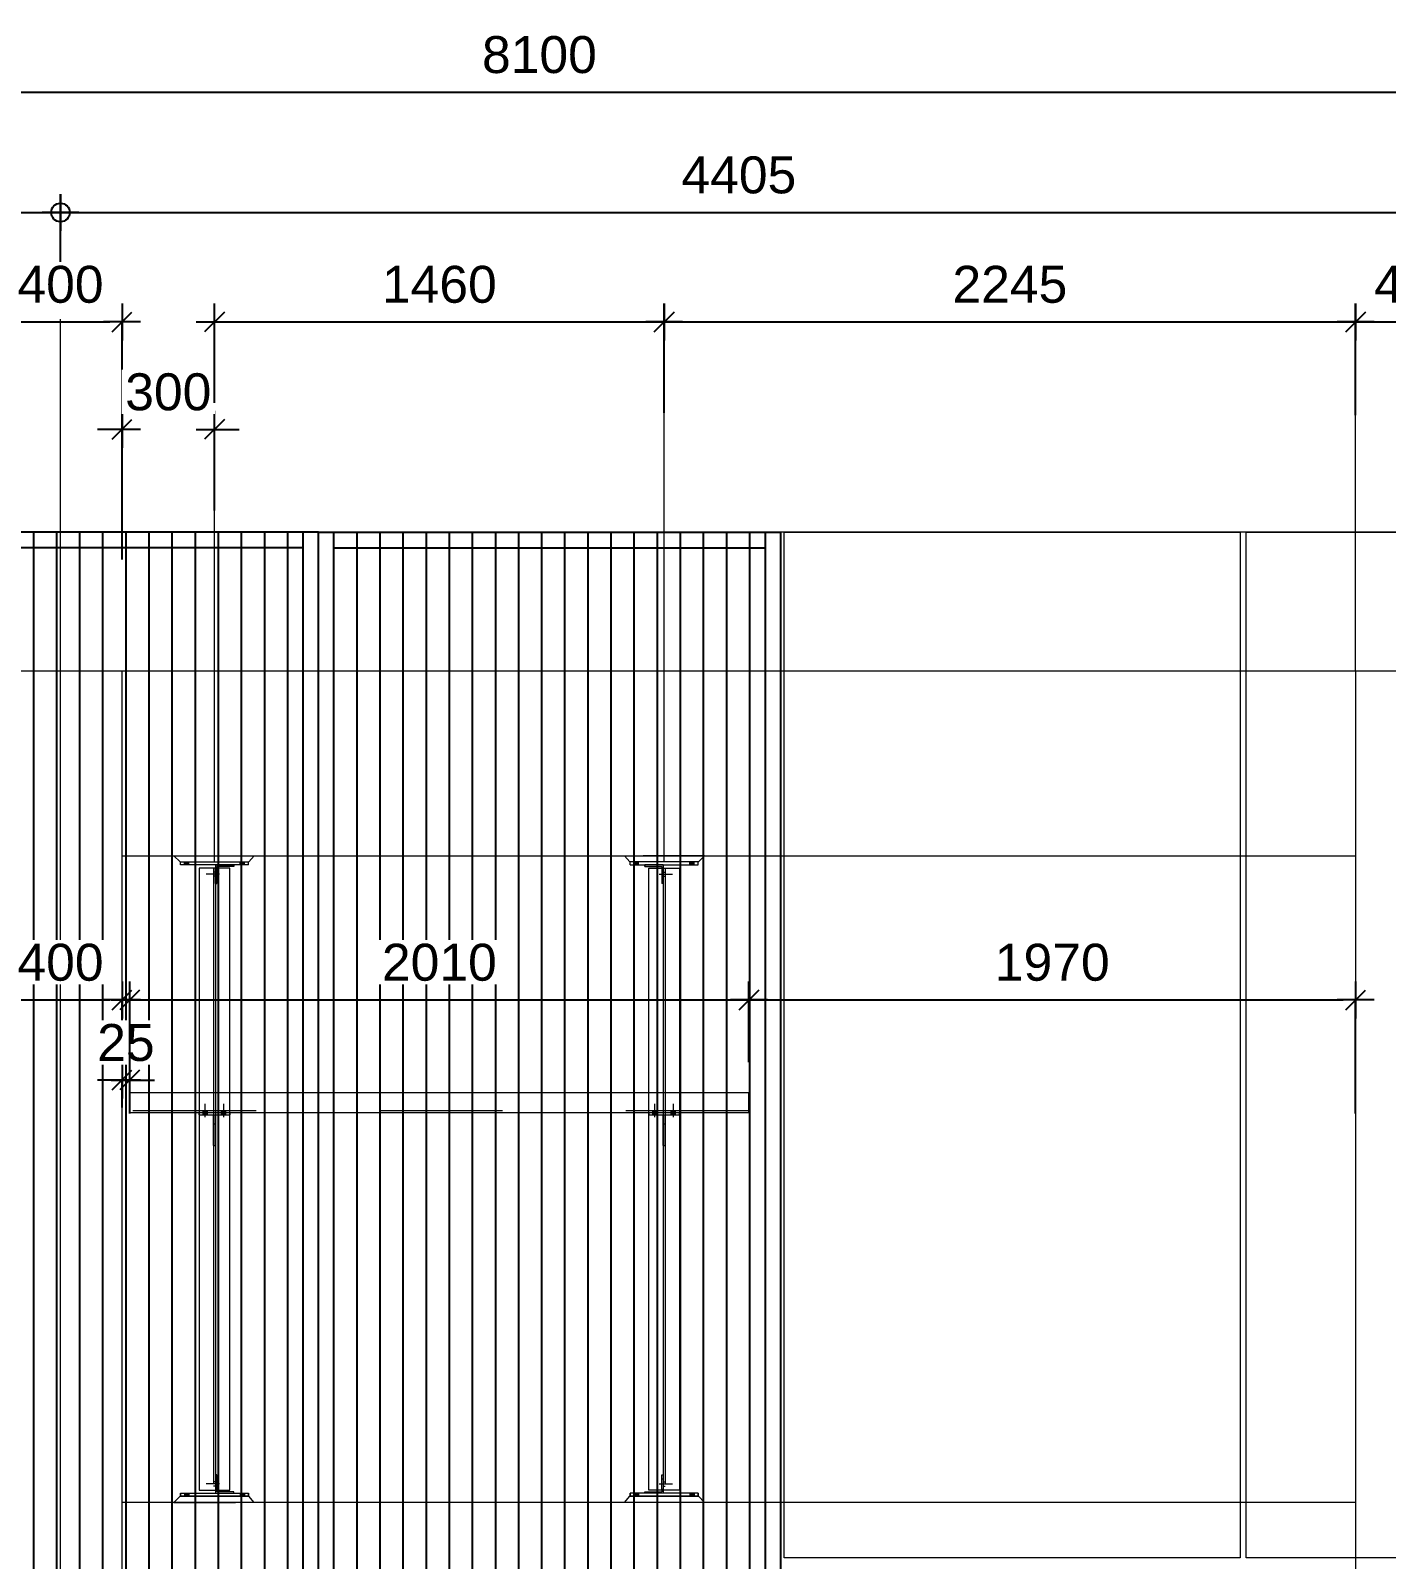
# Model space of a CAD drawing. Header units: millimetres. Extents: x 652937 to 1670132, y 1473552 to 2851037.
# Drawn here: x 663510.124 to 663514.527, y 1524565.123 to 1524570.087 of the extents above; entities that cross this region are included whole.
import ezdxf

# ---------------------------------------------------------------- set-up
doc = ezdxf.new("R2010")
doc.units = ezdxf.units.MM
for name, pattern in [('Grid Line', [22.225, 12.7, -3.175, 3.175, -3.175]), ('HIDDEN', [0.375, 0.25, -0.125]), ('XKITLINE00', [0]), ('XKITLINE02', [4, 2, -2])]:
    doc.linetypes.add(name, pattern=pattern)
doc.layers.get('Defpoints').update_dxf_attribs({"color": 255})
doc.layers.add('000 - 0_HIDE_OBJ_FRAMING_DEF_SUB', color=1, linetype='Continuous', plot=False)
for name, color, linetype, lineweight in [('A-230-M_FLOOR', 2, 'Continuous', 25), ('A-GENM', 37, 'Continuous', 9), ('Bolt', 7, 'Continuous', 0), ('Part', 2, 'Continuous', 0), ('Z-030-M_GRID', 1, 'Continuous', 9)]:
    doc.layers.add(name, color=color, linetype=linetype, lineweight=lineweight)
doc.layers.add('S-DIM', color=7, linetype='Continuous')
doc.styles.add('Arial', font='arial.ttf')
doc.dimstyles.new('Dim 40 - Cen', dxfattribs={"dimscale": 0.04, "dimtxt": 3, "dimasz": 1, "dimexe": 0, "dimexo": 1, "dimgap": 1.5, "dimtad": 1, "dimdec": 0, "dimlfac": 1000, "dimzin": 1, "dimdsep": 46, "dimtxsty": 'Arial', "dimblk": 'CEN1', "dimcen": 0.09, "dimclrd": 1, "dimclre": 49, "dimclrt": 3, "dimadec": 0, "dimazin": 0, "dimtfac": 1, "dimtdec": 0, "dimtix": 1, "dimtofl": 0, "dimtmove": 2, "dimatfit": 3, "dimfxl": 1, "dimtfill": 1, "dimtolj": 1, "dimtzin": 0, "dimarcsym": 1})
doc.dimstyles.new('Dim 40 - End', dxfattribs={"dimscale": 0.04, "dimtxt": 3, "dimasz": 1, "dimexe": 0, "dimexo": 2.5, "dimgap": 1.5, "dimtad": 1, "dimdec": 0, "dimlfac": 1000, "dimzin": 1, "dimdsep": 46, "dimtxsty": 'Arial', "dimblk": 'END', "dimcen": 0.09, "dimclrd": 1, "dimclre": 49, "dimclrt": 3, "dimadec": 0, "dimazin": 0, "dimtfac": 1, "dimtdec": 0, "dimtix": 1, "dimtofl": 0, "dimtmove": 2, "dimatfit": 3, "dimfxl": 1, "dimtfill": 1, "dimtfillclr": 256, "dimtolj": 1, "dimtzin": 0, "dimarcsym": 0})

# ---------------------------------------------------------------- blocks, each defined once
blk = doc.blocks.new('GM_Louver Grill Vertical Z1 - Z Profile-20321545-ENT 3 ELE-2 Sheet')
at = {"layer": '000 - 0_HIDE_OBJ_FRAMING_DEF_SUB'}
blk.add_line((-201431, 105550), (-201431, 114870), dxfattribs=at)
blk = doc.blocks.new('E2')
at = {"layer": '000 - 0_HIDE_OBJ_FRAMING_DEF_SUB'}
for p, q in [((1649987.5, 105550), (1649987.5, 114870)), ((1650087.5, 105550), (1650087.5, 114870)), ((1651487.5, 114870), (1651487.5, 105550)), ((1649987.5, 114820), (1648587.5, 114820)), ((1650087.5, 114820), (1651487.5, 114820))]:
    blk.add_line(p, q, dxfattribs=at)
for points in [[(1650037.5, 114870), (1648537.5, 114870), (1648537.5, 105550), (1650037.5, 105550)], [(1650037.5, 114870), (1651537.5, 114870), (1651537.5, 105550), (1650037.5, 105550)]]:
    blk.add_lwpolyline(points, close=True, dxfattribs=at)
at = {"layer": 'A-GENM'}
for p in [(1850543.5, 0), (1850618.5, 0), (1850693.5, 0), (1850768.5, 0), (1850843.5, 0), (1850918.5, 0), (1850993.5, 0), (1851068.5, 0), (1851143.5, 0), (1851218.5, 0), (1851293.5, 0), (1851368.5, 0), (1851593.5, 0), (1851668.5, 0), (1851743.5, 0), (1851818.5, 0), (1851893.5, 0), (1851968.5, 0), (1852043.5, 0), (1852118.5, 0), (1852193.5, 0), (1852268.5, 0), (1852343.5, 0), (1852418.5, 0), (1852493.5, 0), (1852568.5, 0), (1852643.5, 0), (1852718.5, 0), (1852793.5, 0), (1852868.5, 0)]:
    blk.add_blockref('GM_Louver Grill Vertical Z1 - Z Profile-20321545-ENT 3 ELE-2 Sheet', p, dxfattribs=at)
blk = doc.blocks.new('*A3459102')
at = {"layer": 'Part', "linetype": 'XKITLINE00', "lineweight": 0}
for p, q in [((616.947211, 135.830227), (616.947209, 135.830227)), ((616.947209, 135.830227), (619.147209, 135.830227)), ((616.947209, 135.730227), (616.947209, 135.830227)), ((616.947211, 135.730227), (616.947209, 135.730227)), ((616.947209, 135.730227), (619.147209, 135.730227)), ((619.147211, 135.830227), (619.147209, 135.830227)), ((619.147209, 135.730227), (619.147209, 135.830227)), ((619.147211, 135.730227), (619.147209, 135.730227))]:
    blk.add_line(p, q, dxfattribs=at)
at = {"layer": 'Part', "linetype": 'XKITLINE02', "lineweight": 0}
for p, q in [((616.947211, 135.830227), (616.947211, 135.730227)), ((619.147209, 135.830227), (619.147211, 135.830227)), ((619.147209, 135.730227), (619.147211, 135.730227)), ((619.147211, 135.830227), (619.147211, 135.730227))]:
    blk.add_line(p, q, dxfattribs=at)
blk = doc.blocks.new('*A3460103')
at = {"layer": 'Part', "linetype": 'XKITLINE02', "lineweight": 0}
for p, q in [((618.12721, 136.430227), (618.077209, 136.430227)), ((618.077209, 136.430227), (618.077209, 135.930227)), ((618.127209, 135.930227), (618.127209, 136.430227)), ((618.077209, 135.830227), (618.67721, 135.830227)), ((618.67721, 135.830227), (618.67721, 135.880227))]:
    blk.add_line(p, q, dxfattribs=at)
at = {"layer": 'Part', "linetype": 'XKITLINE00', "lineweight": 0}
for p, q in [((618.077209, 135.930227), (618.077209, 135.830227)), ((618.127209, 135.930227), (618.127209, 135.880227)), ((618.677209, 135.880227), (618.127209, 135.880227)), ((618.677209, 135.830227), (618.677209, 135.880227))]:
    blk.add_line(p, q, dxfattribs=at)
blk = doc.blocks.new('*A3462105')
at = {"layer": 'Bolt', "linetype": 'XKITLINE02', "lineweight": 0}
for p, q in [((618.20641, 136.130227), (617.77721, 136.130227)), ((618.07721, 136.200227), (618.01721, 136.200227)), ((618.07721, 136.060227), (618.01721, 136.060227)), ((618.12721, 136.300227), (618.07721, 136.300227)), ((618.12721, 135.960227), (618.07721, 135.960227))]:
    blk.add_line(p, q, dxfattribs=at)
blk = doc.blocks.new('*A3463106')
at = {"layer": 'Bolt'}
for points in [[(617.217, 135.83), (617.217, 135.73), (617.077, 135.73), (617.077, 135.83)], [(619.017, 135.83), (619.017, 135.73), (618.877, 135.73), (618.877, 135.83)]]:
    blk.add_hatch(color=256, dxfattribs=at).paths.add_polyline_path(points, flags=17)
at = {"layer": 'Bolt', "linetype": 'XKITLINE00', "lineweight": 0}
for p, q in [((617.077, 135.83), (617.077, 135.73)), ((617.147, 135.83), (617.147, 135.73)), ((617.217, 135.83), (617.217, 135.73)), ((618.877, 135.83), (618.877, 135.73)), ((618.947, 135.83), (618.947, 135.73)), ((619.017, 135.83), (619.017, 135.73))]:
    blk.add_line(p, q, dxfattribs=at)
blk = doc.blocks.new('*A3534110')
at = {"layer": 'Part', "linetype": 'XKITLINE00', "lineweight": 0}
for p, q in [((616.947209, 162.330227), (616.947209, 162.430227)), ((616.947209, 162.430227), (619.147209, 162.430227)), ((619.147209, 162.330227), (616.947209, 162.330227)), ((619.147209, 162.330227), (619.147209, 162.430227)), ((619.147209, 162.430227), (619.147211, 162.430227)), ((619.147211, 162.330227), (619.147209, 162.330227))]:
    blk.add_line(p, q, dxfattribs=at)
at = {"layer": 'Part', "linetype": 'XKITLINE02', "lineweight": 0}
for p, q in [((616.947211, 162.330227), (616.947211, 162.430227)), ((619.147209, 162.430227), (619.147211, 162.430227)), ((619.147209, 162.330227), (619.147211, 162.330227)), ((619.147211, 162.330227), (619.147211, 162.430227))]:
    blk.add_line(p, q, dxfattribs=at)
blk = doc.blocks.new('*A3535111')
at = {"layer": 'Part', "linetype": 'XKITLINE00', "lineweight": 0}
for p, q in [((618.077209, 162.330227), (618.077209, 162.230227)), ((618.677209, 162.280227), (618.677209, 162.330227)), ((618.677209, 162.280227), (618.127209, 162.280227)), ((618.127209, 162.280227), (618.127209, 162.230227))]:
    blk.add_line(p, q, dxfattribs=at)
at = {"layer": 'Part', "linetype": 'XKITLINE02', "lineweight": 0}
for p, q in [((618.077209, 162.330227), (618.67721, 162.330227)), ((618.67721, 162.330227), (618.67721, 162.280227)), ((618.07721, 161.730227), (618.077209, 162.230227)), ((618.127209, 162.230227), (618.12721, 161.730227)), ((618.077209, 161.730227), (618.12721, 161.730227))]:
    blk.add_line(p, q, dxfattribs=at)
blk = doc.blocks.new('*A3536112')
at = {"layer": 'Part', "linetype": 'XKITLINE00', "lineweight": 0}
for p, q in [((616.747209, 162.630227), (616.947209, 162.430227)), ((616.947209, 162.430227), (619.177211, 162.430227)), ((619.177209, 162.430227), (619.347209, 162.630227))]:
    blk.add_line(p, q, dxfattribs=at)
at = {"layer": 'Part', "linetype": 'XKITLINE02', "lineweight": 0}
for p, q in [((616.747209, 162.630227), (619.347211, 162.630227)), ((616.947211, 162.430227), (616.747211, 162.630227)), ((619.177211, 162.430227), (619.347211, 162.630227))]:
    blk.add_line(p, q, dxfattribs=at)
blk = doc.blocks.new('*A3537113')
at = {"layer": 'Bolt', "linetype": 'XKITLINE02', "lineweight": 0}
for p, q in [((618.20641, 162.030227), (617.77721, 162.030227)), ((618.07721, 162.100227), (618.01721, 162.100227)), ((618.07721, 161.960227), (618.01721, 161.960227)), ((618.12721, 162.200227), (618.07721, 162.200227)), ((618.12721, 161.860227), (618.07721, 161.860227))]:
    blk.add_line(p, q, dxfattribs=at)
blk = doc.blocks.new('*A3538114')
at = {"layer": 'Bolt'}
for points in [[(617.217, 162.43), (617.217, 162.33), (617.077, 162.33), (617.077, 162.43)], [(619.017, 162.43), (619.017, 162.33), (618.877, 162.33), (618.877, 162.43)]]:
    blk.add_hatch(color=256, dxfattribs=at).paths.add_polyline_path(points, flags=17)
at = {"layer": 'Bolt', "linetype": 'XKITLINE00', "lineweight": 0}
for p, q in [((617.077, 162.33), (617.077, 162.43)), ((617.147, 162.33), (617.147, 162.43)), ((617.217, 162.33), (617.217, 162.43)), ((618.877, 162.33), (618.877, 162.43)), ((618.947, 162.33), (618.947, 162.43)), ((619.017, 162.33), (619.017, 162.43))]:
    blk.add_line(p, q, dxfattribs=at)
blk = doc.blocks.new('*A3461104')
at = {"layer": 'Part', "linetype": 'XKITLINE00', "lineweight": 0}
for p, q in [((616.747209, 135.530227), (616.947209, 135.730227)), ((616.947209, 135.730227), (616.947211, 135.730227)), ((619.177211, 135.730227), (616.947209, 135.730227)), ((619.347209, 135.530227), (619.177209, 135.730227))]:
    blk.add_line(p, q, dxfattribs=at)
at = {"layer": 'Part', "linetype": 'XKITLINE02', "lineweight": 0}
for p, q in [((616.747209, 135.530227), (619.347211, 135.530227)), ((616.747211, 135.530227), (616.947211, 135.730227)), ((619.347211, 135.530227), (619.177211, 135.730227))]:
    blk.add_line(p, q, dxfattribs=at)
blk = doc.blocks.new('CEN1')
at = {"color": 1}
for p, q in [((0, 1.5), (0, -1.5)), ((1.5, 0), (-1.5, 0))]:
    blk.add_line(p, q, dxfattribs=at)
at = {"color": 3}
blk.add_circle((0, 0), 0.75, dxfattribs=at)
blk = doc.blocks.new('*D202')
at = {"layer": 'Defpoints', "color": 0, "transparency": 16777216}
for p in [(663515.8266, 1524569.8871), (663507.7266, 1524569.5573), (663515.8266, 1524569.5573)]:
    blk.add_point(p, dxfattribs=at)
at = {"layer": 'S-DIM', "color": 49, "lineweight": -2, "transparency": 16777216}
for p, q in [((663507.7266, 1524569.5973), (663507.7266, 1524569.8871)), ((663515.8266, 1524569.5973), (663515.8266, 1524569.8871))]:
    blk.add_line(p, q, dxfattribs=at)
at = {"layer": 'S-DIM', "color": 1, "lineweight": -2, "transparency": 16777216}
blk.add_line((663507.7666, 1524569.8871), (663515.7866, 1524569.8871), dxfattribs=at)
at = {"layer": 'S-DIM', "color": 1, "lineweight": -2, "transparency": 16777216, "xscale": 0.04, "yscale": 0.04, "zscale": 0.04, "rotation": 180}
blk.add_blockref('CEN1', (663507.7266, 1524569.8871), dxfattribs=at)
at = {"layer": 'S-DIM', "color": 1, "lineweight": -2, "transparency": 16777216, "xscale": 0.04, "yscale": 0.04, "zscale": 0.04}
blk.add_blockref('CEN1', (663515.8266, 1524569.8871), dxfattribs=at)
at = {"layer": 'S-DIM', "color": 3, "transparency": 16777216, "insert": (663511.7766, 1524570.0084), "char_height": 0.12, "attachment_point": 5, "style": 'Arial', "bg_fill": 3, "box_fill_scale": 1.1, "bg_fill_color": 256, "bg_fill_true_color": 13158600, "bg_fill_transparency": 0}
blk.add_mtext('\\A1;8100', dxfattribs=at)
blk = doc.blocks.new('*D207')
at = {"layer": 'Defpoints', "color": 0, "transparency": 16777216}
for p in [(663510.2216, 1524569.4965), (663507.7266, 1524569.3099), (663510.2216, 1524569.2589)]:
    blk.add_point(p, dxfattribs=at)
at = {"layer": 'S-DIM', "color": 49, "lineweight": -2, "transparency": 16777216}
for p, q in [((663507.7266, 1524569.3499), (663507.7266, 1524569.4965)), ((663510.2216, 1524569.2989), (663510.2216, 1524569.4965))]:
    blk.add_line(p, q, dxfattribs=at)
at = {"layer": 'S-DIM', "color": 1, "lineweight": -2, "transparency": 16777216}
blk.add_line((663507.7666, 1524569.4965), (663510.1816, 1524569.4965), dxfattribs=at)
at = {"layer": 'S-DIM', "color": 1, "lineweight": -2, "transparency": 16777216, "xscale": 0.04, "yscale": 0.04, "zscale": 0.04, "rotation": 180}
blk.add_blockref('CEN1', (663507.7266, 1524569.4965), dxfattribs=at)
at = {"layer": 'S-DIM', "color": 1, "lineweight": -2, "transparency": 16777216, "xscale": 0.04, "yscale": 0.04, "zscale": 0.04}
blk.add_blockref('CEN1', (663510.2216, 1524569.4965), dxfattribs=at)
at = {"layer": 'S-DIM', "color": 3, "transparency": 16777216, "insert": (663508.9741, 1524569.6178), "char_height": 0.12, "attachment_point": 5, "style": 'Arial', "bg_fill": 3, "box_fill_scale": 1.1, "bg_fill_color": 256, "bg_fill_true_color": 13158600, "bg_fill_transparency": 0}
blk.add_mtext('\\A1;2495', dxfattribs=at)
blk = doc.blocks.new('*D208')
at = {"layer": 'Defpoints', "color": 0, "transparency": 16777216}
for p in [(663514.6266, 1524569.4965), (663510.2216, 1524569.2589), (663514.6266, 1524569.2166)]:
    blk.add_point(p, dxfattribs=at)
at = {"layer": 'S-DIM', "color": 49, "lineweight": -2, "transparency": 16777216}
for p, q in [((663510.2216, 1524569.2989), (663510.2216, 1524569.4965)), ((663514.6266, 1524569.2566), (663514.6266, 1524569.4965))]:
    blk.add_line(p, q, dxfattribs=at)
at = {"layer": 'S-DIM', "color": 1, "lineweight": -2, "transparency": 16777216}
blk.add_line((663510.2616, 1524569.4965), (663514.5866, 1524569.4965), dxfattribs=at)
at = {"layer": 'S-DIM', "color": 1, "lineweight": -2, "transparency": 16777216, "xscale": 0.04, "yscale": 0.04, "zscale": 0.04, "rotation": 180}
blk.add_blockref('CEN1', (663510.2216, 1524569.4965), dxfattribs=at)
at = {"layer": 'S-DIM', "color": 1, "lineweight": -2, "transparency": 16777216, "xscale": 0.04, "yscale": 0.04, "zscale": 0.04}
blk.add_blockref('CEN1', (663514.6266, 1524569.4965), dxfattribs=at)
at = {"layer": 'S-DIM', "color": 3, "transparency": 16777216, "insert": (663512.4241, 1524569.6178), "char_height": 0.12, "attachment_point": 5, "style": 'Arial', "bg_fill": 3, "box_fill_scale": 1.1, "bg_fill_color": 256, "bg_fill_true_color": 13158600, "bg_fill_transparency": 0}
blk.add_mtext('\\A1;4405', dxfattribs=at)
blk = doc.blocks.new('END')
at = {"color": 1}
for p, q in [((0, 1.5), (0, -1.5)), ((1.5, 0), (-1.5, 0))]:
    blk.add_line(p, q, dxfattribs=at)
at = {"color": 3}
blk.add_line((-0.8, -0.8), (0.8, 0.8), dxfattribs=at)
blk = doc.blocks.new('*D285')
at = {"layer": 'Defpoints', "color": 0, "transparency": 16777216}
for p in [(663510.4216, 1524569.1413), (663510.0216, 1524568.6192), (663510.4216, 1524568.6192)]:
    blk.add_point(p, dxfattribs=at)
at = {"layer": 'S-DIM', "color": 49, "lineweight": -2, "transparency": 16777216}
for p, q in [((663510.0216, 1524568.7192), (663510.0216, 1524569.1413)), ((663510.4216, 1524568.7192), (663510.4216, 1524569.1413))]:
    blk.add_line(p, q, dxfattribs=at)
at = {"layer": 'S-DIM', "color": 1, "lineweight": -2, "transparency": 16777216}
blk.add_line((663510.0616, 1524569.1413), (663510.3816, 1524569.1413), dxfattribs=at)
at = {"layer": 'S-DIM', "color": 1, "lineweight": -2, "transparency": 16777216, "xscale": 0.04, "yscale": 0.04, "zscale": 0.04, "rotation": 180}
blk.add_blockref('END', (663510.0216, 1524569.1413), dxfattribs=at)
at = {"layer": 'S-DIM', "color": 1, "lineweight": -2, "transparency": 16777216, "xscale": 0.04, "yscale": 0.04, "zscale": 0.04}
blk.add_blockref('END', (663510.4216, 1524569.1413), dxfattribs=at)
at = {"layer": 'S-DIM', "color": 3, "transparency": 16777216, "insert": (663510.2216, 1524569.2625), "char_height": 0.12, "attachment_point": 5, "style": 'Arial', "bg_fill": 3, "box_fill_scale": 1.1, "bg_fill_color": 256, "bg_fill_true_color": 13158600, "bg_fill_transparency": 0}
blk.add_mtext('\\A1;400', dxfattribs=at)
blk = doc.blocks.new('*D286')
at = {"layer": 'Defpoints', "color": 0, "transparency": 16777216}
for p in [(663510.7216, 1524568.7922), (663510.7216, 1524568.4291), (663510.4216, 1524568.2702)]:
    blk.add_point(p, dxfattribs=at)
at = {"layer": 'S-DIM', "color": 1, "lineweight": -2, "transparency": 16777216}
for p, q in [((663510.3816, 1524568.7922), (663510.3416, 1524568.7922)), ((663510.7616, 1524568.7922), (663510.8016, 1524568.7922))]:
    blk.add_line(p, q, dxfattribs=at)
at = {"layer": 'S-DIM', "color": 49, "lineweight": -2, "transparency": 16777216}
for p, q in [((663510.4216, 1524568.3702), (663510.4216, 1524568.7922)), ((663510.7216, 1524568.5291), (663510.7216, 1524568.7922))]:
    blk.add_line(p, q, dxfattribs=at)
at = {"layer": 'S-DIM', "color": 1, "lineweight": -2, "transparency": 16777216, "xscale": 0.04, "yscale": 0.04, "zscale": 0.04}
blk.add_blockref('END', (663510.4216, 1524568.7922), dxfattribs=at)
at = {"layer": 'S-DIM', "color": 1, "lineweight": -2, "transparency": 16777216, "xscale": 0.04, "yscale": 0.04, "zscale": 0.04, "rotation": 180}
blk.add_blockref('END', (663510.7216, 1524568.7922), dxfattribs=at)
at = {"layer": 'S-DIM', "color": 3, "transparency": 16777216, "insert": (663510.5716, 1524568.9135), "char_height": 0.12, "attachment_point": 5, "style": 'Arial', "bg_fill": 3, "box_fill_scale": 1.1, "bg_fill_color": 256, "bg_fill_true_color": 13158600, "bg_fill_transparency": 0}
blk.add_mtext('\\A1;300', dxfattribs=at)
blk = doc.blocks.new('*D287')
at = {"layer": 'Defpoints', "color": 0, "transparency": 16777216}
for p in [(663512.1816, 1524569.1413), (663512.1816, 1524568.8294), (663510.7216, 1524568.7781)]:
    blk.add_point(p, dxfattribs=at)
at = {"layer": 'S-DIM', "color": 49, "lineweight": -2, "transparency": 16777216}
for p, q in [((663510.7216, 1524568.8781), (663510.7216, 1524569.1413)), ((663512.1816, 1524568.9294), (663512.1816, 1524569.1413))]:
    blk.add_line(p, q, dxfattribs=at)
at = {"layer": 'S-DIM', "color": 1, "lineweight": -2, "transparency": 16777216}
blk.add_line((663510.7616, 1524569.1413), (663512.1416, 1524569.1413), dxfattribs=at)
at = {"layer": 'S-DIM', "color": 1, "lineweight": -2, "transparency": 16777216, "xscale": 0.04, "yscale": 0.04, "zscale": 0.04, "rotation": 180}
blk.add_blockref('END', (663510.7216, 1524569.1413), dxfattribs=at)
at = {"layer": 'S-DIM', "color": 1, "lineweight": -2, "transparency": 16777216, "xscale": 0.04, "yscale": 0.04, "zscale": 0.04}
blk.add_blockref('END', (663512.1816, 1524569.1413), dxfattribs=at)
at = {"layer": 'S-DIM', "color": 3, "transparency": 16777216, "insert": (663511.4516, 1524569.2625), "char_height": 0.12, "attachment_point": 5, "style": 'Arial', "bg_fill": 3, "box_fill_scale": 1.1, "bg_fill_color": 256, "bg_fill_true_color": 13158600, "bg_fill_transparency": 0}
blk.add_mtext('\\A1;1460', dxfattribs=at)
blk = doc.blocks.new('*D303')
at = {"layer": 'Defpoints', "color": 0, "transparency": 16777216}
for p in [(663510.4216, 1524566.94), (663510.0216, 1524566.7489), (663510.4216, 1524566.7507)]:
    blk.add_point(p, dxfattribs=at)
at = {"layer": 'S-DIM', "color": 49, "lineweight": -2, "transparency": 16777216}
for p, q in [((663510.0216, 1524566.8489), (663510.0216, 1524566.94)), ((663510.4216, 1524566.8507), (663510.4216, 1524566.94))]:
    blk.add_line(p, q, dxfattribs=at)
at = {"layer": 'S-DIM', "color": 1, "lineweight": -2, "transparency": 16777216}
blk.add_line((663510.0616, 1524566.94), (663510.3816, 1524566.94), dxfattribs=at)
at = {"layer": 'S-DIM', "color": 1, "lineweight": -2, "transparency": 16777216, "xscale": 0.04, "yscale": 0.04, "zscale": 0.04, "rotation": 180}
blk.add_blockref('END', (663510.0216, 1524566.94), dxfattribs=at)
at = {"layer": 'S-DIM', "color": 1, "lineweight": -2, "transparency": 16777216, "xscale": 0.04, "yscale": 0.04, "zscale": 0.04}
blk.add_blockref('END', (663510.4216, 1524566.94), dxfattribs=at)
at = {"layer": 'S-DIM', "color": 3, "transparency": 16777216, "insert": (663510.2216, 1524567.0613), "char_height": 0.12, "attachment_point": 5, "style": 'Arial', "bg_fill": 3, "box_fill_scale": 1.1, "bg_fill_color": 256, "bg_fill_true_color": 13158600, "bg_fill_transparency": 0}
blk.add_mtext('\\A1;400', dxfattribs=at)
blk = doc.blocks.new('*D304')
at = {"layer": 'Defpoints', "color": 0, "transparency": 16777216}
for p in [(663510.4466, 1524566.6795), (663510.4216, 1524566.4901), (663510.4466, 1524566.4706)]:
    blk.add_point(p, dxfattribs=at)
at = {"layer": 'S-DIM', "color": 1, "lineweight": -2, "transparency": 16777216}
for p, q in [((663510.3816, 1524566.6795), (663510.3416, 1524566.6795)), ((663510.4866, 1524566.6795), (663510.5266, 1524566.6795))]:
    blk.add_line(p, q, dxfattribs=at)
at = {"layer": 'S-DIM', "color": 49, "lineweight": -2, "transparency": 16777216}
for p, q in [((663510.4216, 1524566.5901), (663510.4216, 1524566.6795)), ((663510.4466, 1524566.5706), (663510.4466, 1524566.6795))]:
    blk.add_line(p, q, dxfattribs=at)
at = {"layer": 'S-DIM', "color": 1, "lineweight": -2, "transparency": 16777216, "xscale": 0.04, "yscale": 0.04, "zscale": 0.04}
blk.add_blockref('END', (663510.4216, 1524566.6795), dxfattribs=at)
at = {"layer": 'S-DIM', "color": 1, "lineweight": -2, "transparency": 16777216, "xscale": 0.04, "yscale": 0.04, "zscale": 0.04, "rotation": 180}
blk.add_blockref('END', (663510.4466, 1524566.6795), dxfattribs=at)
at = {"layer": 'S-DIM', "color": 3, "transparency": 16777216, "insert": (663510.4341, 1524566.8007), "char_height": 0.12, "attachment_point": 5, "style": 'Arial', "bg_fill": 3, "box_fill_scale": 1.1, "bg_fill_color": 256, "bg_fill_true_color": 13158600, "bg_fill_transparency": 0}
blk.add_mtext('\\A1;25', dxfattribs=at)
blk = doc.blocks.new('12')
at = {"layer": 'Part', "color": 253, "linetype": 'XKITLINE00', "lineweight": 0}
for points in [[(663512.5716, 1524499.3916), (663512.5716, 1524502.7216), (663514.0516, 1524502.7216), (663514.0516, 1524499.3916)], [(663514.0716, 1524499.3916), (663514.0716, 1524502.7216), (663515.5516, 1524502.7216), (663515.5516, 1524499.3916)]]:
    blk.add_lwpolyline(points, close=True, dxfattribs=at)
blk = doc.blocks.new('*D1035')
at = {"layer": 'Defpoints', "color": 0, "transparency": 16777216}
for p in [(663514.4266, 1524569.1413), (663512.1816, 1524568.7461), (663514.4266, 1524568.7461)]:
    blk.add_point(p, dxfattribs=at)
at = {"layer": 'S-DIM', "color": 49, "lineweight": -2, "transparency": 16777216}
for p, q in [((663512.1816, 1524568.8461), (663512.1816, 1524569.1413)), ((663514.4266, 1524568.8461), (663514.4266, 1524569.1413))]:
    blk.add_line(p, q, dxfattribs=at)
at = {"layer": 'S-DIM', "color": 1, "lineweight": -2, "transparency": 16777216}
blk.add_line((663512.2216, 1524569.1413), (663514.3866, 1524569.1413), dxfattribs=at)
at = {"layer": 'S-DIM', "color": 1, "lineweight": -2, "transparency": 16777216, "xscale": 0.04, "yscale": 0.04, "zscale": 0.04, "rotation": 180}
blk.add_blockref('END', (663512.1816, 1524569.1413), dxfattribs=at)
at = {"layer": 'S-DIM', "color": 1, "lineweight": -2, "transparency": 16777216, "xscale": 0.04, "yscale": 0.04, "zscale": 0.04}
blk.add_blockref('END', (663514.4266, 1524569.1413), dxfattribs=at)
at = {"layer": 'S-DIM', "color": 3, "transparency": 16777216, "insert": (663513.3041, 1524569.2625), "char_height": 0.12, "attachment_point": 5, "style": 'Arial', "bg_fill": 3, "box_fill_scale": 1.1, "bg_fill_color": 256, "bg_fill_true_color": 13158600, "bg_fill_transparency": 0}
blk.add_mtext('\\A1;2245', dxfattribs=at)
blk = doc.blocks.new('*D1036')
at = {"layer": 'Defpoints', "color": 0, "transparency": 16777216}
for p in [(663514.8266, 1524569.1413), (663514.4266, 1524568.7381), (663514.8266, 1524568.7381)]:
    blk.add_point(p, dxfattribs=at)
at = {"layer": 'S-DIM', "color": 49, "lineweight": -2, "transparency": 16777216}
for p, q in [((663514.4266, 1524568.8381), (663514.4266, 1524569.1413)), ((663514.8266, 1524568.8381), (663514.8266, 1524569.1413))]:
    blk.add_line(p, q, dxfattribs=at)
at = {"layer": 'S-DIM', "color": 1, "lineweight": -2, "transparency": 16777216}
blk.add_line((663514.4666, 1524569.1413), (663514.7866, 1524569.1413), dxfattribs=at)
at = {"layer": 'S-DIM', "color": 1, "lineweight": -2, "transparency": 16777216, "xscale": 0.04, "yscale": 0.04, "zscale": 0.04, "rotation": 180}
blk.add_blockref('END', (663514.4266, 1524569.1413), dxfattribs=at)
at = {"layer": 'S-DIM', "color": 1, "lineweight": -2, "transparency": 16777216, "xscale": 0.04, "yscale": 0.04, "zscale": 0.04}
blk.add_blockref('END', (663514.8266, 1524569.1413), dxfattribs=at)
at = {"layer": 'S-DIM', "color": 3, "transparency": 16777216, "insert": (663514.6266, 1524569.2625), "char_height": 0.12, "attachment_point": 5, "style": 'Arial', "bg_fill": 3, "box_fill_scale": 1.1, "bg_fill_color": 256, "bg_fill_true_color": 13158600, "bg_fill_transparency": 0}
blk.add_mtext('\\A1;400', dxfattribs=at)
blk = doc.blocks.new('*D1037')
at = {"layer": 'Defpoints', "color": 0, "transparency": 16777216}
for p in [(663512.4567, 1524566.94), (663512.4567, 1524566.6381), (663510.4466, 1524566.4706)]:
    blk.add_point(p, dxfattribs=at)
at = {"layer": 'S-DIM', "color": 49, "lineweight": -2, "transparency": 16777216}
for p, q in [((663510.4466, 1524566.5706), (663510.4466, 1524566.94)), ((663512.4567, 1524566.7381), (663512.4567, 1524566.94))]:
    blk.add_line(p, q, dxfattribs=at)
at = {"layer": 'S-DIM', "color": 1, "lineweight": -2, "transparency": 16777216}
blk.add_line((663510.4866, 1524566.94), (663512.4167, 1524566.94), dxfattribs=at)
at = {"layer": 'S-DIM', "color": 1, "lineweight": -2, "transparency": 16777216, "xscale": 0.04, "yscale": 0.04, "zscale": 0.04, "rotation": 180}
blk.add_blockref('END', (663510.4466, 1524566.94), dxfattribs=at)
at = {"layer": 'S-DIM', "color": 1, "lineweight": -2, "transparency": 16777216, "xscale": 0.04, "yscale": 0.04, "zscale": 0.04}
blk.add_blockref('END', (663512.4567, 1524566.94), dxfattribs=at)
at = {"layer": 'S-DIM', "color": 3, "transparency": 16777216, "insert": (663511.4517, 1524567.0613), "char_height": 0.12, "attachment_point": 5, "style": 'Arial', "bg_fill": 3, "box_fill_scale": 1.1, "bg_fill_color": 256, "bg_fill_true_color": 13158600, "bg_fill_transparency": 0}
blk.add_mtext('\\A1;2010', dxfattribs=at)
blk = doc.blocks.new('*D1038')
at = {"layer": 'Defpoints', "color": 0, "transparency": 16777216}
for p in [(663514.4266, 1524566.94), (663512.4568, 1524566.6381), (663514.4266, 1524566.4706)]:
    blk.add_point(p, dxfattribs=at)
at = {"layer": 'S-DIM', "color": 49, "lineweight": -2, "transparency": 16777216}
for p, q in [((663512.4568, 1524566.7381), (663512.4568, 1524566.94)), ((663514.4266, 1524566.5706), (663514.4266, 1524566.94))]:
    blk.add_line(p, q, dxfattribs=at)
at = {"layer": 'S-DIM', "color": 1, "lineweight": -2, "transparency": 16777216}
blk.add_line((663512.4968, 1524566.94), (663514.3866, 1524566.94), dxfattribs=at)
at = {"layer": 'S-DIM', "color": 1, "lineweight": -2, "transparency": 16777216, "xscale": 0.04, "yscale": 0.04, "zscale": 0.04, "rotation": 180}
blk.add_blockref('END', (663512.4568, 1524566.94), dxfattribs=at)
at = {"layer": 'S-DIM', "color": 1, "lineweight": -2, "transparency": 16777216, "xscale": 0.04, "yscale": 0.04, "zscale": 0.04}
blk.add_blockref('END', (663514.4266, 1524566.94), dxfattribs=at)
at = {"layer": 'S-DIM', "color": 3, "transparency": 16777216, "insert": (663513.4417, 1524567.0613), "char_height": 0.12, "attachment_point": 5, "style": 'Arial', "bg_fill": 3, "box_fill_scale": 1.1, "bg_fill_color": 256, "bg_fill_true_color": 13158600, "bg_fill_transparency": 0}
blk.add_mtext('\\A1;1970', dxfattribs=at)
blk = doc.blocks.new('*A28253898')
at = {"layer": 'Part', "linetype": 'XKITLINE00', "lineweight": 0}
for p, q in [((185.692969, 59.722868), (175.64231, 59.722868)), ((175.64231, 59.397868), (175.64231, 59.722868)), ((185.69297, 59.722868), (185.692969, 59.722868)), ((185.692969, 59.722868), (185.692969, 59.397868)), ((185.692969, 59.397868), (175.64231, 59.397868)), ((185.692969, 59.397868), (185.692993, 59.397868))]:
    blk.add_line(p, q, dxfattribs=at)
at = {"layer": 'Part', "linetype": 'XKITLINE02', "lineweight": 0}
for p, q in [((175.642312, 59.427868), (175.642312, 59.722868)), ((175.642333, 59.427868), (175.642333, 59.722868)), ((175.642335, 59.397868), (175.642335, 59.722868)), ((185.692993, 59.722868), (185.692969, 59.722868)), ((185.69297, 59.427868), (185.69297, 59.722868)), ((185.692993, 59.722868), (185.692992, 59.722868)), ((185.692992, 59.722868), (185.692992, 59.427868)), ((185.692993, 59.397868), (185.692993, 59.722868)), ((185.692992, 59.427868), (175.642312, 59.427868)), ((185.692993, 59.397868), (185.692969, 59.397868)), ((185.692992, 59.427868), (185.69297, 59.427868))]:
    blk.add_line(p, q, dxfattribs=at)
blk = doc.blocks.new('*A28263899')
at = {"layer": 'Part', "linetype": 'XKITLINE00', "lineweight": 0}
for p, q in [((184.068439, 59.367868), (184.068439, 59.397868)), ((184.068439, 59.367868), (184.068439, 59.367868)), ((184.068439, 59.367868), (184.568439, 59.367868)), ((184.568439, 59.367868), (184.568439, 59.397868)), ((184.568439, 59.367868), (184.568439, 59.367868))]:
    blk.add_line(p, q, dxfattribs=at)
at = {"layer": 'Part', "linetype": 'XKITLINE02', "lineweight": 0}
for p, q in [((184.568439, 59.397868), (184.068439, 59.397868)), ((184.068439, 59.397868), (184.068439, 59.367868)), ((184.568439, 59.397868), (184.568439, 59.397868)), ((184.568439, 59.397868), (184.568439, 59.367868))]:
    blk.add_line(p, q, dxfattribs=at)
blk = doc.blocks.new('*A28273900')
at = {"layer": 'Bolt'}
for points in [[(184.133, 59.398), (184.133, 59.428), (184.203, 59.428), (184.203, 59.398)], [(184.133, 59.368), (184.133, 59.398), (184.203, 59.398), (184.203, 59.368)], [(184.433, 59.398), (184.433, 59.428), (184.503, 59.428), (184.503, 59.398)], [(184.433, 59.368), (184.433, 59.398), (184.503, 59.398), (184.503, 59.368)]]:
    blk.add_hatch(color=256, dxfattribs=at).paths.add_polyline_path(points, flags=17)
at = {"layer": 'Bolt', "linetype": 'XKITLINE00', "lineweight": 0}
for p, q in [((184.133, 59.398), (184.133, 59.428)), ((184.133, 59.368), (184.133, 59.398)), ((184.168, 59.328), (184.168, 59.543)), ((184.203, 59.398), (184.203, 59.428)), ((184.203, 59.368), (184.203, 59.398)), ((184.433, 59.398), (184.433, 59.428)), ((184.433, 59.368), (184.433, 59.398)), ((184.468, 59.328), (184.468, 59.543)), ((184.503, 59.398), (184.503, 59.428)), ((184.503, 59.368), (184.503, 59.398))]:
    blk.add_line(p, q, dxfattribs=at)
blk = doc.blocks.new('*A28303903')
at = {"layer": 'Part', "linetype": 'XKITLINE02', "lineweight": 0}
for p, q in [((177.267352, 59.397868), (176.767351, 59.397868)), ((176.767351, 59.397868), (176.767351, 59.367868)), ((177.267351, 59.397868), (177.267352, 59.397868)), ((177.267351, 59.397868), (177.267351, 59.367868))]:
    blk.add_line(p, q, dxfattribs=at)
at = {"layer": 'Part', "linetype": 'XKITLINE00', "lineweight": 0}
for p, q in [((176.767351, 59.367868), (176.767352, 59.367868)), ((176.767352, 59.367868), (176.767352, 59.397868)), ((176.767352, 59.367868), (177.267352, 59.367868)), ((177.267351, 59.367868), (177.267352, 59.367868)), ((177.267352, 59.367868), (177.267352, 59.397868))]:
    blk.add_line(p, q, dxfattribs=at)
blk = doc.blocks.new('*A28313904')
at = {"layer": 'Bolt'}
for points in [[(176.832, 59.398), (176.832, 59.428), (176.902, 59.428), (176.902, 59.398)], [(176.832, 59.368), (176.832, 59.398), (176.902, 59.398), (176.902, 59.368)], [(177.132, 59.398), (177.132, 59.428), (177.202, 59.428), (177.202, 59.398)], [(177.132, 59.368), (177.132, 59.398), (177.202, 59.398), (177.202, 59.368)]]:
    blk.add_hatch(color=256, dxfattribs=at).paths.add_polyline_path(points, flags=17)
at = {"layer": 'Bolt', "linetype": 'XKITLINE00', "lineweight": 0}
for p, q in [((176.832, 59.398), (176.832, 59.428)), ((176.832, 59.368), (176.832, 59.398)), ((176.867, 59.328), (176.867, 59.543)), ((176.902, 59.398), (176.902, 59.428)), ((176.902, 59.368), (176.902, 59.398)), ((177.132, 59.398), (177.132, 59.428)), ((177.132, 59.368), (177.132, 59.398)), ((177.167, 59.328), (177.167, 59.543)), ((177.202, 59.398), (177.202, 59.428)), ((177.202, 59.368), (177.202, 59.398))]:
    blk.add_line(p, q, dxfattribs=at)
blk = doc.blocks.new('*A28823955')
at = {"layer": 'Part', "linetype": 'XKITLINE00', "lineweight": 0}
for p, q in [((177.002352, 59.367868), (177.002351, 59.367868)), ((177.002351, 58.867868), (177.002352, 59.367868)), ((177.002352, 59.367868), (177.032352, 59.367868)), ((177.032351, 58.867868), (177.032352, 59.367868)), ((177.002352, 59.217868), (177.032352, 59.217868)), ((177.002351, 58.867868), (177.032351, 58.867868))]:
    blk.add_line(p, q, dxfattribs=at)
at = {"layer": 'Part', "linetype": 'XKITLINE02', "lineweight": 0}
for p, q in [((177.002351, 59.367868), (177.002351, 58.867868)), ((177.002352, 59.367868), (177.002351, 59.367868)), ((177.032351, 58.867868), (177.032351, 59.367868))]:
    blk.add_line(p, q, dxfattribs=at)
blk = doc.blocks.new('*A30384111')
at = {"layer": 'Part', "linetype": 'XKITLINE00', "lineweight": 0}
for p, q in [((184.303439, 59.367868), (184.303439, 59.367868)), ((184.303439, 58.867868), (184.303439, 59.367868)), ((184.303439, 59.367868), (184.333439, 59.367868)), ((184.333439, 58.867868), (184.333439, 59.367868)), ((184.303439, 59.217868), (184.333439, 59.217868)), ((184.303439, 58.867868), (184.333439, 58.867868))]:
    blk.add_line(p, q, dxfattribs=at)
at = {"layer": 'Part', "linetype": 'XKITLINE02', "lineweight": 0}
for p, q in [((184.303439, 59.367868), (184.303439, 58.867868)), ((184.303439, 59.367868), (184.303439, 59.367868)), ((184.333439, 58.867868), (184.333439, 59.367868))]:
    blk.add_line(p, q, dxfattribs=at)

msp = doc.modelspace()

# ---------------------------------------------------------------- linework, layer by layer
at = {"layer": 'A-230-M_FLOOR', "lineweight": 9}
msp.add_lwpolyline([(663517.5266, 1524568.0081), (663517.5266, 1524568.4581), (663505.5166, 1524568.4581), (663505.5166, 1524568.0081)], dxfattribs=at)
at = {"layer": 'A-230-M_FLOOR', "color": 4, "lineweight": 9}
msp.add_lwpolyline([(663510.4216, 1524557.0881), (663510.4216, 1524568.0081)], dxfattribs=at)
at = {"layer": 'Part', "linetype": 'XKITLINE00', "lineweight": 0}
for p, q in [((663505.7666, 1524568.0081), (663512.5716, 1524568.0081)), ((663510.4216, 1524567.4081), (663512.5716, 1524567.4081))]:
    msp.add_line(p, q, dxfattribs=at)
at = {"layer": 'Part', "linetype": 'HIDDEN', "lineweight": 0, "ltscale": 20}
for p, q in [((663512.5716, 1524568.0081), (663517.2766, 1524568.0081)), ((663512.5716, 1524567.4081), (663514.4266, 1524567.4081))]:
    msp.add_line(p, q, dxfattribs=at)
at = {"layer": 'Part', "linetype": 'XKITLINE02', "lineweight": 0}
for p, q in [((663510.7186, 1524567.3681), (663510.7186, 1524565.3481)), ((663510.7186, 1524567.3681), (663510.7186, 1524565.3481)), ((663510.7246, 1524567.3681), (663510.7246, 1524565.3481)), ((663510.7246, 1524567.3681), (663510.7246, 1524565.3481)), ((663510.7716, 1524567.3681), (663510.7716, 1524567.3681)), ((663510.7716, 1524567.3681), (663510.7716, 1524567.3681)), ((663512.1316, 1524567.3681), (663512.1316, 1524567.3681)), ((663512.1316, 1524567.3681), (663512.1316, 1524567.3681)), ((663512.1786, 1524567.3681), (663512.1786, 1524565.3481)), ((663512.1846, 1524567.3681), (663512.1846, 1524565.3481)), ((663510.7716, 1524565.3581), (663510.7716, 1524565.3581)), ((663510.7716, 1524565.3581), (663510.7716, 1524565.3581)), ((663512.1316, 1524565.3581), (663512.1316, 1524565.3581)), ((663512.1316, 1524565.3581), (663512.1316, 1524565.3581))]:
    msp.add_line(p, q, dxfattribs=at)
at = {"layer": 'Part', "color": 1, "lineweight": 0, "ltscale": 20}
msp.add_line((663512.5716, 1524565.3081), (663510.4216, 1524565.3081), dxfattribs=at)
at = {"layer": 'Part', "color": 1, "linetype": 'HIDDEN', "lineweight": 0, "ltscale": 20}
msp.add_line((663514.4266, 1524565.3081), (663512.5716, 1524565.3081), dxfattribs=at)
at = {"layer": 'Part', "linetype": 'HIDDEN', "lineweight": 0, "ltscale": 20}
msp.add_lwpolyline([(663514.4266, 1524568.0081), (663514.4266, 1524557.0881)], dxfattribs=at)
at = {"layer": 'Part', "linetype": 'XKITLINE00', "lineweight": 0}
for points in [[(663510.7716, 1524565.3481), (663510.7716, 1524567.3681), (663510.6716, 1524567.3681), (663510.6716, 1524565.3481)], [(663512.1316, 1524565.3481), (663512.1316, 1524567.3681), (663512.2316, 1524567.3681), (663512.2316, 1524565.3481)]]:
    msp.add_lwpolyline(points, close=True, dxfattribs=at)
at = {"layer": 'Z-030-M_GRID', "color": 251, "linetype": 'Grid Line'}
msp.add_line((663510.2216, 1524556.4505), (663510.2216, 1524569.5174), dxfattribs=at)
at = {"layer": 'Z-030-M_GRID', "color": 251, "linetype": 'HIDDEN', "ltscale": 10}
for p, q in [((663510.7216, 1524567.3881), (663510.7216, 1524568.9702)), ((663512.1816, 1524567.3881), (663512.1816, 1524568.9702)), ((663514.4266, 1524568.0081), (663514.4266, 1524568.8553))]:
    msp.add_line(p, q, dxfattribs=at)

# ---------------------------------------------------------------- block references
at = {"xscale": 0.001, "yscale": 0.001, "zscale": 0.001}
msp.add_blockref('E2', (661861.0221, 1524453.5881), dxfattribs=at)
at = {"lineweight": 0, "yscale": 0.1, "zscale": 0.1}
for name, p, xscale in [('*A3536112', (663448.9154, 1524551.1451), 0.1), ('*A3534110', (663448.9169, 1524551.1451), 0.1), ('*A3538114', (663448.9169, 1524551.1451), 0.1), ('*A3535111', (663448.9169, 1524551.1451), 0.1), ('*A3536112', (663573.9878, 1524551.1451), -0.1), ('*A3534110', (663573.9863, 1524551.1451), -0.1), ('*A3538114', (663573.9863, 1524551.1451), -0.1), ('*A3535111', (663573.9863, 1524551.1451), -0.1), ('*A3537113', (663448.9169, 1524551.1451), 0.1), ('*A3537113', (663573.9863, 1524551.1451), -0.1), ('*A3460103', (663448.9169, 1524551.7551), 0.1), ('*A3460103', (663573.9863, 1524551.7551), -0.1), ('*A3462105', (663448.9169, 1524551.7551), 0.1), ('*A3462105', (663573.9863, 1524551.7551), -0.1), ('*A3461104', (663448.9154, 1524551.7551), 0.1), ('*A3459102', (663448.9169, 1524551.7551), 0.1), ('*A3463106', (663448.9169, 1524551.7551), 0.1), ('*A3461104', (663573.9878, 1524551.7551), -0.1), ('*A3459102', (663573.9863, 1524551.7551), -0.1), ('*A3463106', (663573.9863, 1524551.7551), -0.1)]:
    msp.add_blockref(name, p, dxfattribs=dict(at, xscale=xscale))

# ---------------------------------------------------------------- dimensions: what is measured, and where the dimension line sits
at = {"layer": 'S-DIM', "color": 4}
dim = msp.add_linear_dim(base=(663515.8266, 1524569.8871), p1=(663507.7266, 1524569.5573), p2=(663515.8266, 1524569.5573), dimstyle='Dim 40 - Cen', dxfattribs=at)
dim.commit()
dim.dimension.update_dxf_attribs({"geometry": '*D202', "text_midpoint": (663511.7766, 1524570.0084)})

# ---------------------------------------------------------------- next in the draw order: dimensions: what is measured, and where the dimension line sits
for base, p1, p2, dimstyle, picture, middle in [((663510.2216, 1524569.4965), (663507.7266, 1524569.3099), (663510.2216, 1524569.2589), 'Dim 40 - Cen', '*D207', (663508.9741, 1524569.6178)), ((663510.4216, 1524566.94), (663510.0216, 1524566.7489), (663510.4216, 1524566.7507), 'Dim 40 - End', '*D303', (663510.2216, 1524567.0613))]:
    dim = msp.add_linear_dim(base=base, p1=p1, p2=p2, dimstyle=dimstyle, dxfattribs=at)
    dim.commit()
    dim.dimension.update_dxf_attribs({"geometry": picture, "text_midpoint": middle})

# ---------------------------------------------------------------- next in the draw order: dimensions: what is measured, and where the dimension line sits
for base, p1, p2, dimstyle, picture, middle in [((663514.6266, 1524569.4965), (663510.2216, 1524569.2589), (663514.6266, 1524569.2166), 'Dim 40 - Cen', '*D208', (663512.4241, 1524569.6178)), ((663510.4466, 1524566.6795), (663510.4216, 1524566.4901), (663510.4466, 1524566.4706), 'Dim 40 - End', '*D304', (663510.4341, 1524566.8007))]:
    dim = msp.add_linear_dim(base=base, p1=p1, p2=p2, dimstyle=dimstyle, dxfattribs=at)
    dim.commit()
    dim.dimension.update_dxf_attribs({"geometry": picture, "text_midpoint": middle})

# ---------------------------------------------------------------- next in the draw order: dimensions: what is measured, and where the dimension line sits
dim = msp.add_linear_dim(base=(663510.4216, 1524569.1413), p1=(663510.0216, 1524568.6192), p2=(663510.4216, 1524568.6192), dimstyle='Dim 40 - End', dxfattribs=at)
dim.commit()
dim.dimension.update_dxf_attribs({"geometry": '*D285', "text_midpoint": (663510.2216, 1524569.2625)})

# ---------------------------------------------------------------- next in the draw order: dimensions: what is measured, and where the dimension line sits
dim = msp.add_linear_dim(base=(663510.7216, 1524568.7922), p1=(663510.4216, 1524568.2702), p2=(663510.7216, 1524568.4291), dimstyle='Dim 40 - End', dxfattribs=at)
dim.commit()
dim.dimension.update_dxf_attribs({"geometry": '*D286', "text_midpoint": (663510.5716, 1524568.9135)})

# ---------------------------------------------------------------- next in the draw order: block references
at = {"color": 4}
msp.add_blockref('12', (0, 65.7366), dxfattribs=at)

# ---------------------------------------------------------------- next in the draw order: dimensions: what is measured, and where the dimension line sits
at = {"layer": 'S-DIM', "color": 4}
dim = msp.add_linear_dim(base=(663512.1816, 1524569.1413), p1=(663510.7216, 1524568.7781), p2=(663512.1816, 1524568.8294), dimstyle='Dim 40 - End', dxfattribs=at)
dim.commit()
dim.dimension.update_dxf_attribs({"geometry": '*D287', "text_midpoint": (663511.4516, 1524569.2625)})

# ---------------------------------------------------------------- next in the draw order: dimensions: what is measured, and where the dimension line sits
for base, p1, p2, picture, middle in [((663514.4266, 1524569.1413), (663512.1816, 1524568.7461), (663514.4266, 1524568.7461), '*D1035', (663513.3041, 1524569.2625)), ((663512.4567, 1524566.94), (663510.4466, 1524566.4706), (663512.4567, 1524566.6381), '*D1037', (663511.4517, 1524567.0613))]:
    dim = msp.add_linear_dim(base=base, p1=p1, p2=p2, dimstyle='Dim 40 - End', dxfattribs=at)
    dim.commit()
    dim.dimension.update_dxf_attribs({"geometry": picture, "text_midpoint": middle})

# ---------------------------------------------------------------- next in the draw order: block references
at = {"lineweight": 0, "xscale": 0.2, "yscale": 0.2, "zscale": 0.2}
for name in ['*A28313904', '*A28273900', '*A28303903', '*A28823955', '*A28263899', '*A30384111']:
    msp.add_blockref(name, (663475.3182, 1524554.6936), dxfattribs=at)

# ---------------------------------------------------------------- next in the draw order: dimensions: what is measured, and where the dimension line sits
at = {"layer": 'S-DIM', "color": 4}
for base, p1, p2, picture, middle in [((663514.8266, 1524569.1413), (663514.4266, 1524568.7381), (663514.8266, 1524568.7381), '*D1036', (663514.6266, 1524569.2625)), ((663514.4266, 1524566.94), (663512.4568, 1524566.6381), (663514.4266, 1524566.4706), '*D1038', (663513.4417, 1524567.0613))]:
    dim = msp.add_linear_dim(base=base, p1=p1, p2=p2, dimstyle='Dim 40 - End', dxfattribs=at)
    dim.commit()
    dim.dimension.update_dxf_attribs({"geometry": picture, "text_midpoint": middle})

# ---------------------------------------------------------------- next in the draw order: block references
at = {"lineweight": 0, "xscale": 0.2, "yscale": 0.2, "zscale": 0.2}
msp.add_blockref('*A28253898', (663475.3182, 1524554.6936), dxfattribs=at)

doc.saveas('drawing.dxf')
